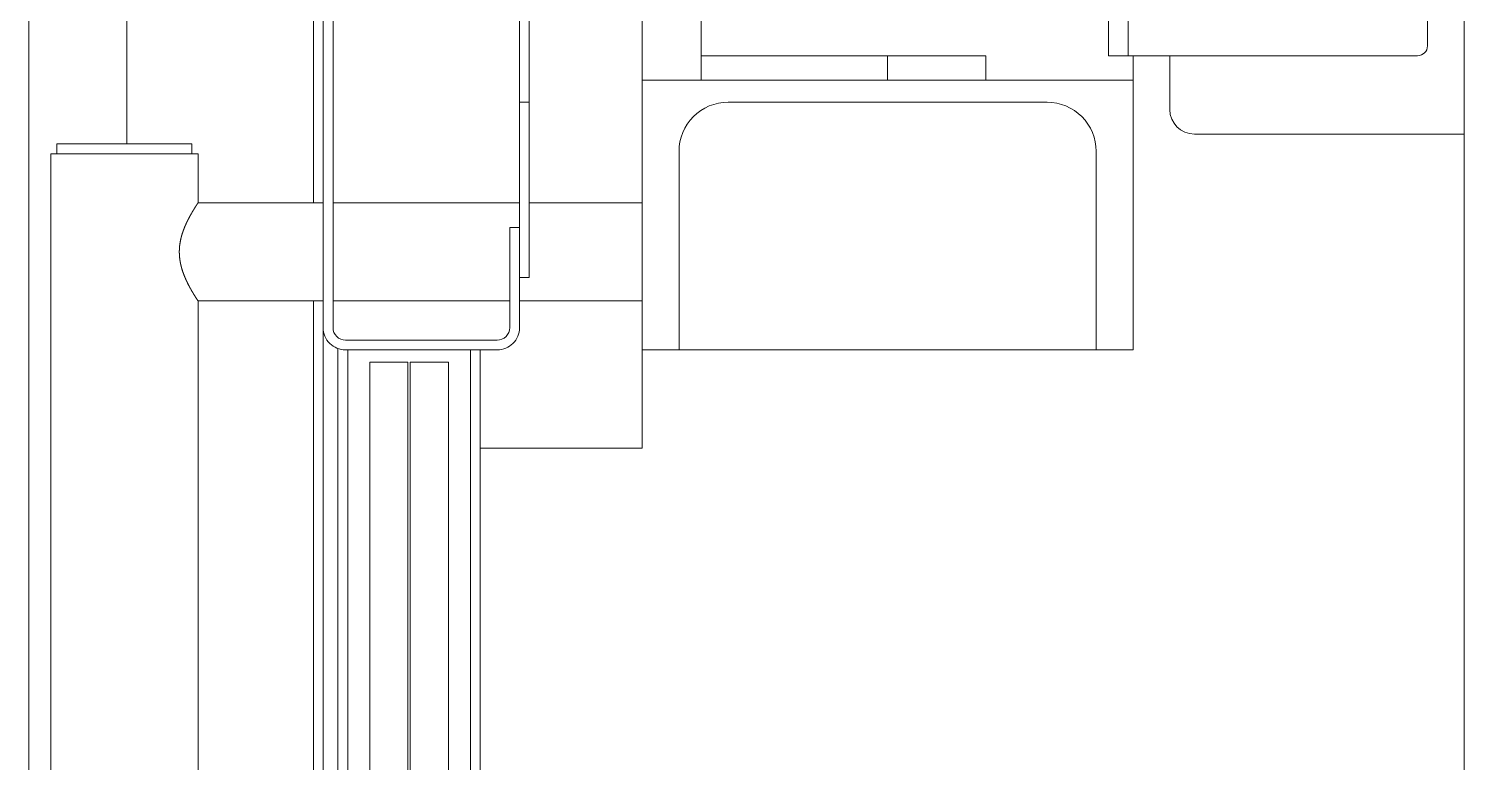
# Model space of a CAD drawing. Header units: millimetres. Extents: x -5 to 111, y -3 to 86.
# Drawn here: x 17.36 to 17.6525, y 47.7309 to 47.8805 of the extents above; entities that cross this region are included whole.
import ezdxf

# ---------------------------------------------------------------- set-up
doc = ezdxf.new("R2010")
doc.units = ezdxf.units.MM
doc.layers.add('A1I6----E-', color=3, linetype='Continuous', lineweight=25)

# ---------------------------------------------------------------- blocks, each defined once
blk = doc.blocks.new('Gruppe-409')
at = {"layer": 'A1I6----E-', "linetype": 'Continuous', "lineweight": 9}
for p, q in [((-33.34045, 5.3219), (-33.34045, 5.5709)), ((-33.33845, 5.3219), (-33.33845, 5.5709))]:
    blk.add_line(p, q, dxfattribs=at)
at = {"layer": 'A1I6----E-', "linetype": 'Continuous', "lineweight": 9, "flags": 128}
blk.add_lwpolyline([(-33.345, 5.6194, -0.414214), (-33.34245, 5.61685), (-33.34245, 5.5964), (-33.34045, 5.5964), (-33.34045, 5.61685, 0.414214), (-33.345, 5.6214), (-33.3759, 5.6214, 0.414214), (-33.38045, 5.61685), (-33.38045, 5.27595, 0.414214), (-33.3759, 5.2714), (-33.345, 5.2714, 0.414214), (-33.34045, 5.27595), (-33.34045, 5.2964), (-33.34245, 5.2964), (-33.34245, 5.27595, -0.414214), (-33.345, 5.2734), (-33.3759, 5.2734, -0.414214), (-33.37845, 5.27595), (-33.37845, 5.61685, -0.414214), (-33.3759, 5.6194)], format="xyb", close=True, dxfattribs=at)
at = {"layer": 'A1I6----E-', "linetype": 'Continuous', "lineweight": 9}
for points in [[(-33.33845, 5.5709), (-33.33845, 5.60662), (-33.34045, 5.60662), (-33.34045, 5.5709)], [(-33.34045, 5.3219), (-33.34045, 5.28617), (-33.33845, 5.28617), (-33.33845, 5.3219)]]:
    blk.add_lwpolyline(points, close=True, dxfattribs=at)
blk = doc.blocks.new('Gruppe-410')
at = {"layer": 'A1I6----E-', "linetype": 'Continuous', "lineweight": 9}
for p, q in [((-33.37745, 4.2714), (-33.37745, 5.27167)), ((-33.37545, 4.2714), (-33.37545, 5.2714)), ((-33.35045, 5.2714), (-33.35045, 4.2664)), ((-33.34845, 5.2714), (-33.34845, 4.2064))]:
    blk.add_line(p, q, dxfattribs=at)
for points in [[(-33.37095, 5.2689), (-33.37095, 4.2689), (-33.3632, 4.2689), (-33.3632, 5.2689)], [(-33.35495, 5.2689), (-33.3627, 5.2689), (-33.3627, 4.2689), (-33.35495, 4.2689)]]:
    blk.add_lwpolyline(points, close=True, dxfattribs=at)
blk = doc.blocks.new('Gruppe-411')
at = {"layer": 'A1I6----E-', "linetype": 'Continuous', "lineweight": 9}
for p, q in [((-33.38245, 5.3014), (-33.38245, 5.5914)), ((-33.38245, 4.2684), (-33.38245, 5.2814)), ((-33.38045, 4.2664), (-33.38045, 5.27595))]:
    blk.add_line(p, q, dxfattribs=at)
blk = doc.blocks.new('Gruppe-414')
at = {"layer": 'A1I6----E-', "linetype": 'Continuous', "lineweight": 9}
for p, q in [((-33.44045, 6.5564), (-33.44045, 4.2814)), ((-33.42045, 5.3134), (-33.42045, 5.5794)), ((-33.4347, 5.3134), (-33.4347, 5.3114)), ((-33.4347, 5.3134), (-33.4072, 5.3134)), ((-33.4072, 5.3114), (-33.4072, 5.3134)), ((-33.43595, 5.3114), (-33.43595, 4.2714)), ((-33.43595, 5.3114), (-33.40595, 5.3114)), ((-33.40595, 5.3014), (-33.40595, 5.3114)), ((-33.38045, 5.3014), (-33.40595, 5.3014)), ((-33.34045, 5.3014), (-33.37845, 5.3014)), ((-33.31545, 5.3014), (-33.33845, 5.3014)), ((-33.40602, 5.2814), (-33.38045, 5.2814)), ((-33.40595, 4.2714), (-33.40595, 5.28151)), ((-33.37845, 5.2814), (-33.34245, 5.2814)), ((-33.34045, 5.2814), (-33.31545, 5.2814))]:
    blk.add_line(p, q, dxfattribs=at)
blk.add_rational_spline([(-33.40602, 5.28151), (-33.40608, 5.2816), (-33.40613, 5.28168), (-33.4063, 5.28193), (-33.40646, 5.28219), (-33.40649, 5.28223), (-33.40651, 5.28227), (-33.40662, 5.28244), (-33.40673, 5.28262), (-33.40684, 5.28279), (-33.40694, 5.28297), (-33.40699, 5.28305), (-33.40705, 5.28314), (-33.40723, 5.28344), (-33.4074, 5.28374), (-33.40744, 5.28382), (-33.40749, 5.28391), (-33.40757, 5.28405), (-33.40764, 5.28419), (-33.40772, 5.28433), (-33.40779, 5.28447), (-33.40782, 5.28451), (-33.40784, 5.28455), (-33.40796, 5.28478), (-33.40807, 5.285), (-33.40807, 5.28501), (-33.40807, 5.28501), (-33.40819, 5.28525), (-33.4083, 5.28548), (-33.4083, 5.28549), (-33.4083, 5.2855), (-33.40842, 5.28574), (-33.40853, 5.286), (-33.40855, 5.28604), (-33.40857, 5.28609), (-33.40864, 5.28625), (-33.40871, 5.28642), (-33.40878, 5.28659), (-33.40884, 5.28675), (-33.4089, 5.28692), (-33.40897, 5.28709), (-33.40897, 5.28709), (-33.40897, 5.28709), (-33.40903, 5.28727), (-33.40909, 5.28744), (-33.40909, 5.28746), (-33.4091, 5.28749), (-33.40918, 5.28772), (-33.40925, 5.28794), (-33.40925, 5.28797), (-33.40926, 5.288), (-33.40931, 5.28818), (-33.40936, 5.28836), (-33.40941, 5.28855), (-33.40945, 5.28873), (-33.40945, 5.28874), (-33.40946, 5.28875), (-33.4095, 5.28895), (-33.40954, 5.28916), (-33.40955, 5.2892), (-33.40956, 5.28925), (-33.40961, 5.28949), (-33.40964, 5.28973), (-33.40967, 5.28997), (-33.4097, 5.29021), (-33.4097, 5.29021), (-33.4097, 5.29021), (-33.40973, 5.29045), (-33.40974, 5.2907), (-33.40974, 5.29074), (-33.40975, 5.29078), (-33.40976, 5.29094), (-33.40976, 5.29111), (-33.40977, 5.29127), (-33.40977, 5.29143), (-33.40977, 5.29144), (-33.40977, 5.29144), (-33.40976, 5.29161), (-33.40976, 5.29178), (-33.40976, 5.29182), (-33.40976, 5.29186), (-33.40975, 5.29211), (-33.40972, 5.29236), (-33.40972, 5.2924), (-33.40972, 5.29244), (-33.40969, 5.29276), (-33.40964, 5.29308), (-33.40964, 5.29309), (-33.40963, 5.2931), (-33.40959, 5.2934), (-33.40953, 5.29369), (-33.40953, 5.29372), (-33.40952, 5.29375), (-33.40947, 5.29398), (-33.40942, 5.29421), (-33.40941, 5.29423), (-33.40941, 5.29424), (-33.40936, 5.29444), (-33.40931, 5.29463), (-33.40931, 5.29463), (-33.40931, 5.29463), (-33.40926, 5.29482), (-33.4092, 5.295), (-33.4092, 5.295), (-33.4092, 5.29501), (-33.40914, 5.29519), (-33.40908, 5.29537), (-33.40908, 5.29537), (-33.40908, 5.29537), (-33.40902, 5.29555), (-33.40896, 5.29573), (-33.40895, 5.29573), (-33.40895, 5.29573), (-33.40889, 5.29591), (-33.40882, 5.29608), (-33.40882, 5.29608), (-33.40882, 5.29609), (-33.40876, 5.29626), (-33.40869, 5.29643), (-33.40869, 5.29643), (-33.40869, 5.29643), (-33.40862, 5.2966), (-33.40855, 5.29676), (-33.40847, 5.29693), (-33.4084, 5.29709), (-33.40838, 5.29713), (-33.40836, 5.29717), (-33.40825, 5.29741), (-33.40814, 5.29765), (-33.40812, 5.29769), (-33.40809, 5.29773), (-33.40795, 5.29802), (-33.4078, 5.29831), (-33.40779, 5.29833), (-33.40778, 5.29836), (-33.40765, 5.29859), (-33.40752, 5.29883), (-33.40739, 5.29906), (-33.40726, 5.29929), (-33.40723, 5.29934), (-33.4072, 5.29939), (-33.40703, 5.29969), (-33.40685, 5.29998), (-33.40681, 5.30004), (-33.40678, 5.3001), (-33.40667, 5.30027), (-33.40657, 5.30044), (-33.40646, 5.3006), (-33.40636, 5.30077), (-33.40634, 5.3008), (-33.40631, 5.30083), (-33.40624, 5.30094), (-33.40617, 5.30105), (-33.4061, 5.30116), (-33.40605, 5.30123), (-33.406, 5.30131), (-33.40595, 5.30139), (-33.40595, 5.30139), (-33.40595, 5.3014), (-33.40595, 5.3014), (-33.40595, 5.3014)], [1, 1, 1, 0.999959114657, 1, 1, 1, 0.999986397538, 1, 0.999980011024, 1, 1, 1, 0.999859486471, 1, 1, 1, 0.999985189946, 1, 0.999982015101, 1, 1, 1, 0.999900334752, 1, 1, 1, 0.999968699958, 1, 1, 1, 0.999841477027, 1, 1, 1, 0.999956200527, 1, 0.999951388946, 1, 0.999942765126, 1, 1, 1, 0.999934239325, 1, 1, 1, 0.999804851268, 1, 1, 1, 0.999905681957, 1, 0.999894016102, 1, 1, 1, 0.999841305373, 1, 1, 1, 0.99966030387, 1, 0.999911199704, 1, 1, 1, 0.999613458648, 1, 1, 1, 0.99989447193, 1, 0.999887250138, 1, 1, 1, 0.99986539191, 1, 1, 1, 0.999577269086, 1, 1, 1, 0.999632417459, 1, 1, 1, 0.999673616263, 1, 1, 1, 0.999779434011, 1, 1, 1, 0.999892603342, 1, 1, 1, 0.999905196744, 1, 1, 1, 0.999916970099, 1, 1, 1, 0.999927934073, 1, 1, 1, 0.999938101896, 1, 1, 1, 0.999947485085, 1, 1, 1, 0.999956158161, 1, 0.999962924145, 1, 1, 1, 0.999877017645, 1, 1, 1, 0.999907074295, 1, 1, 1, 0.9999340216, 1, 0.999974739731, 1, 1, 1, 0.99988806423, 1, 1, 1, 0.999989218056, 1, 0.999986741538, 1, 1, 1, 0.999995649566, 1, 1, 1, 0.999983409074, 1, 1, 1, 1, 1], degree=2, knots=[0, 0, 0, 1, 1, 2, 2, 3, 3, 4, 4, 5, 5, 6, 6, 7, 7, 8, 8, 9, 9, 10, 10, 11, 11, 12, 12, 13, 13, 14, 14, 15, 15, 16, 16, 17, 17, 18, 18, 19, 19, 20, 20, 21, 21, 22, 22, 23, 23, 24, 24, 25, 25, 26, 26, 27, 27, 28, 28, 29, 29, 30, 30, 31, 31, 32, 32, 33, 33, 34, 34, 35, 35, 36, 36, 37, 37, 38, 38, 39, 39, 40, 40, 41, 41, 42, 42, 43, 43, 44, 44, 45, 45, 46, 46, 47, 47, 48, 48, 49, 49, 50, 50, 51, 51, 52, 52, 53, 53, 54, 54, 55, 55, 56, 56, 57, 57, 58, 58, 59, 59, 60, 60, 61, 61, 62, 62, 63, 63, 64, 64, 65, 65, 66, 66, 67, 67, 68, 68, 69, 69, 70, 70, 71, 71, 72, 72, 73, 73, 74, 74, 75, 75, 76, 76, 77, 77, 78, 78, 79, 79, 80, 80, 80], dxfattribs=at)
blk = doc.blocks.new('Gruppe-415')
at = {"layer": 'A1I6----E-'}
for name in ['Gruppe-410', 'Gruppe-411', 'Gruppe-414', 'Gruppe-409']:
    blk.add_blockref(name, (0, 0), dxfattribs=at)
blk = doc.blocks.new('Gruppe-422')
at = {"layer": 'A1I6----E-', "linetype": 'Continuous', "lineweight": 9}
for p, q in [((-33.14795, 5.3154), (-33.14795, 5.5754)), ((-33.31545, 5.5664), (-33.31545, 5.3264)), ((-33.31545, 5.5664), (-33.31545, 5.3264)), ((-33.30345, 5.5664), (-33.30345, 5.3264)), ((-33.15545, 5.5594), (-33.15545, 5.3334)), ((-33.22045, 5.3334), (-33.22045, 5.4014)), ((-33.21645, 5.3334), (-33.21645, 5.4014)), ((-33.22045, 5.3314), (-33.22045, 5.3334)), ((-33.21645, 5.3334), (-33.21645, 5.3314)), ((-33.30345, 5.3314), (-33.26545, 5.3314)), ((-33.26545, 5.3314), (-33.26545, 5.3264)), ((-33.26545, 5.3314), (-33.24545, 5.3314)), ((-33.24545, 5.3314), (-33.24545, 5.3264)), ((-33.21645, 5.3314), (-33.22045, 5.3314)), ((-33.21261, 5.3314), (-33.21645, 5.3314)), ((-33.21545, 5.3264), (-33.21545, 5.3314)), ((-33.15745, 5.3314), (-33.21261, 5.3314)), ((-33.20795, 5.3314), (-33.20795, 5.3204)), ((-33.20295, 5.3154), (-33.14795, 5.3154)), ((-33.31545, 5.2714), (-33.31545, 5.2514)), ((-33.22295, 5.2714), (-33.30795, 5.2714)), ((-33.34845, 5.2514), (-33.31545, 5.2514))]:
    blk.add_line(p, q, dxfattribs=at)
at = {"layer": 'A1I6----E-', "linetype": 'Continuous', "lineweight": 9, "flags": 128}
blk.add_lwpolyline([(-33.22295, 5.3119), (-33.22295, 5.2714), (-33.21545, 5.2714), (-33.21545, 5.3264), (-33.31545, 5.3264), (-33.31545, 5.2714), (-33.30795, 5.2714), (-33.30795, 5.3119, -0.414214), (-33.29795, 5.3219), (-33.23295, 5.3219, -0.414214)], format="xyb", close=True, dxfattribs=at)
at = {"layer": 'A1I6----E-', "linetype": 'Continuous', "lineweight": 9}
for centre, radius, start, end in [((-33.15745, 5.3334), 0.002, 270, 0), ((-33.20295, 5.3204), 0.005, 180, 270)]:
    blk.add_arc(centre, radius, start, end, dxfattribs=at)
blk = doc.blocks.new('Gruppe-426')
at = {"layer": 'A1I6----E-', "linetype": 'Continuous', "lineweight": 9}
blk.add_line((-33.14795, 4.0869), (-33.14795, 6.9104), dxfattribs=at)

msp = doc.modelspace()

# ---------------------------------------------------------------- block references
at = {"layer": 'A1I6----E-'}
for name in ['Gruppe-426', 'Gruppe-415', 'Gruppe-422']:
    msp.add_blockref(name, (50.80045, 42.5436), dxfattribs=at)

doc.saveas('drawing.dxf')
